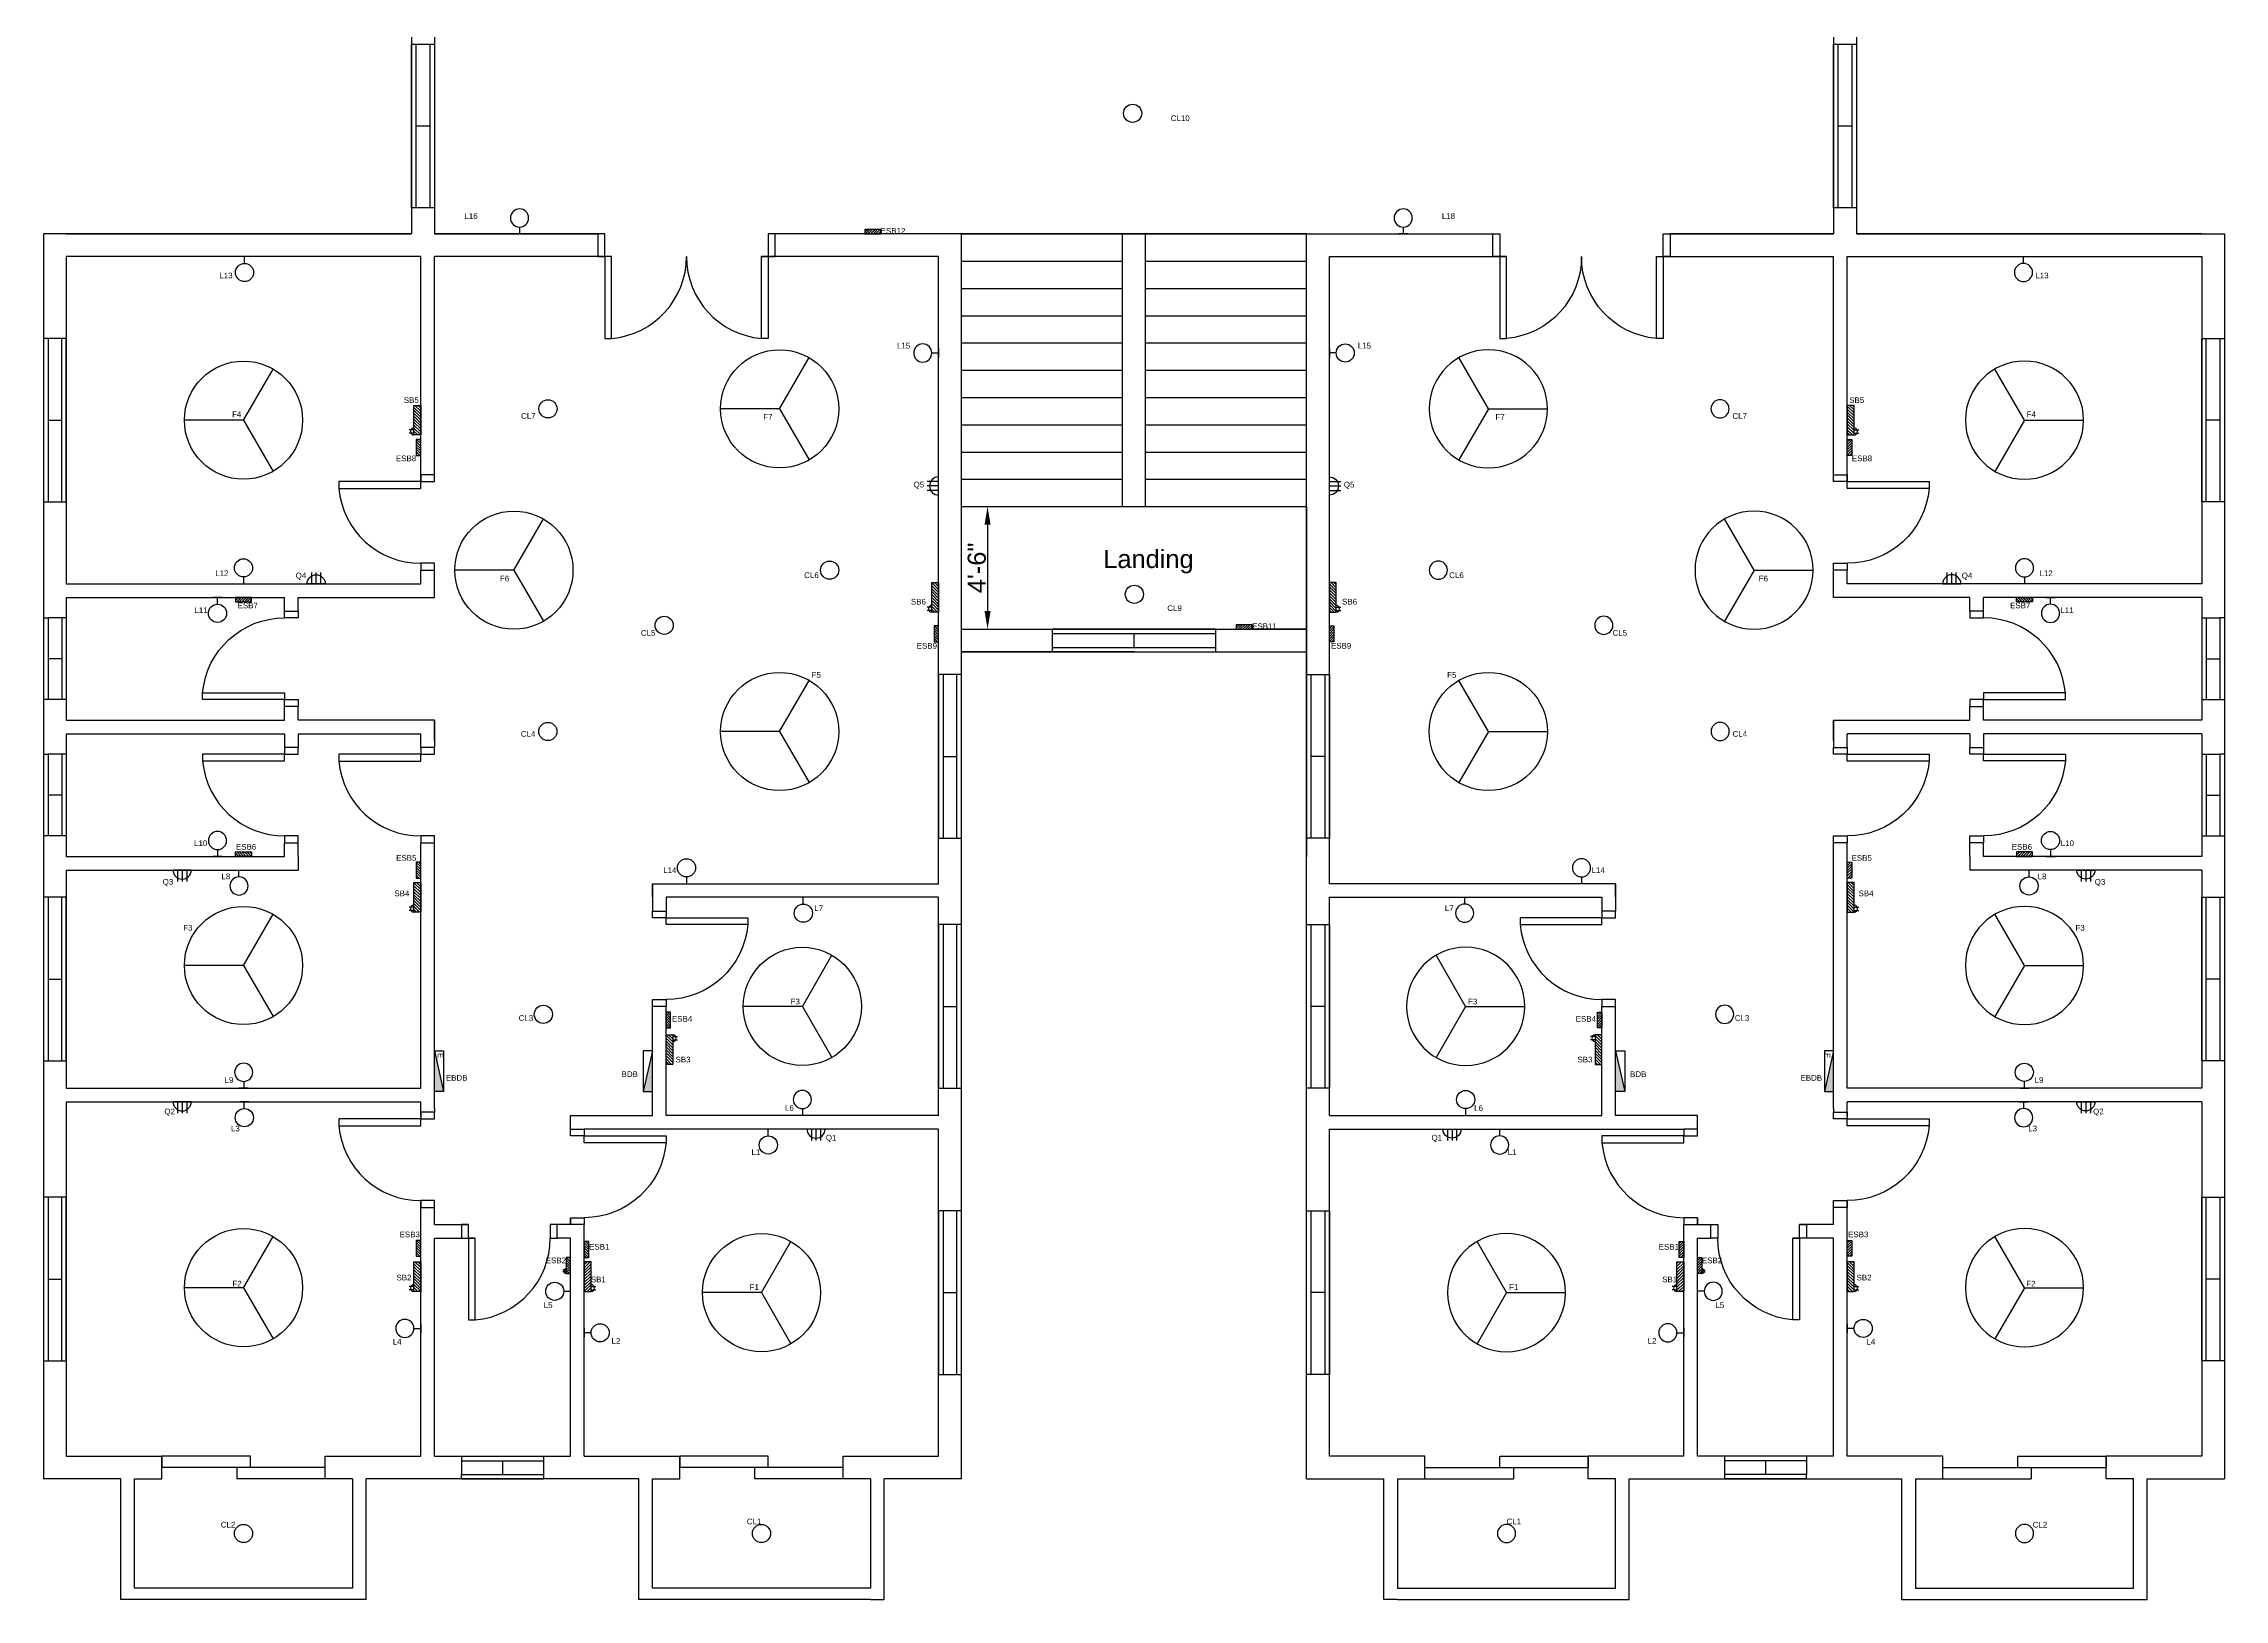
# Model space of a CAD drawing. Header units: inches. Extents: x 61297 to 163996, y 9483 to 32239.
# Drawn here: x 72933 to 73893, y 9518 to 10203 of the extents above; entities that cross this region are included whole.
import ezdxf

# ---------------------------------------------------------------- set-up
doc = ezdxf.new("R2010")
doc.units = ezdxf.units.IN
doc.linetypes.add('HIDDEN', pattern=[9.525, 6.35, -3.175])
for name, color, linetype in [('door', 80, 'Continuous'), ('Doors', 230, 'Continuous'), ('Layer1', 7, 'Continuous'), ('Light Fans and Socketst', 170, 'Continuous'), ('Main Conduit', 50, 'HIDDEN'), ('Toiler Window', 30, 'Continuous'), ('Windows', 30, 'Continuous')]:
    doc.layers.add(name, color=color, linetype=linetype)
doc.styles.get("Standard").update_dxf_attribs({"font": 'arial.ttf'})
doc.dimstyles.new('ISO-25', dxfattribs={"dimtxt": 8, "dimasz": 8, "dimexe": 1.25, "dimexo": 0.625, "dimtad": 1, "dimlunit": 4, "dimtxsty": 'Standard', "dimcen": 2.5, "dimadec": 0, "dimazin": 0, "dimtfac": 1, "dimtmove": 0, "dimatfit": 3, "dimfxl": 1, "dimarcsym": 0})
pattern_1 = [(45, (67717.308, 6904.4966), (-0.65106857, 0.65106857), [])]
pattern_2 = [(315, (71950.6641, 13825.1113), (0.65106857, 0.65106857), [])]
pattern_3 = [(135, (75394.8549, 7420.5639), (-0.65106857, -0.65106857), [])]
pattern_4 = [(315, (71950.6641, 13658.1372), (0.65106857, 0.65106857), [])]
pattern_5 = [(315, (71950.6641, 13448.1372), (0.65106857, 0.65106857), [])]
pattern_6 = [(315, (71722.6641, 13526.1372), (0.65106857, 0.65106857), [])]

# ---------------------------------------------------------------- blocks, each defined once
blk = doc.blocks.new('Door_Sing')
at = {"layer": 'Doors'}
for points in [[(-3, 6), (-3, 42), (-6, 42), (-6, 6), (-3, 6)], [(-38.98, 0), (-38.98, 6), (-41.98, 6), (-41.98, 0), (-38.98, 0)]]:
    blk.add_lwpolyline(points, dxfattribs=at)
blk.add_lwpolyline([(-3, 0), (0, 0), (0, 6), (-3, 6)], close=True, dxfattribs=at)
blk.add_arc((-2.84, 6), 36.14, 95.01978, 180, dxfattribs=at)
blk = doc.blocks.new('Window_Large')
at = {"layer": 'Windows'}
for p, q in [((72, 10), (0, 10)), ((0, 10), (0, 0)), ((72, 0), (72, 10)), ((72, 8), (0, 8)), ((0, 2), (72, 2)), ((0, 0), (72, 0)), ((36, 8), (36, 2))]:
    blk.add_line(p, q, dxfattribs=at)
blk = doc.blocks.new('Toilet Window')
for p, q in [((82016.8, 16081.38), (82016.8, 16117.38)), ((82016.8, 16117.38), (82026.8, 16117.38)), ((82018.8, 16081.38), (82018.8, 16117.38)), ((82024.8, 16081.38), (82024.8, 16117.38)), ((82026.8, 16081.38), (82026.8, 16117.38)), ((82018.8, 16099.38), (82024.8, 16099.38)), ((82016.8, 16081.38), (82018.8, 16081.38)), ((82018.8, 16081.38), (82024.8, 16081.38)), ((82026.8, 16081.38), (82024.8, 16081.38))]:
    blk.add_line(p, q)
blk = doc.blocks.new('Fan')
at = {"layer": 'Light Fans and Socketst'}
for q in [(-13, 22.52), (-13, -22.52), (26, 0)]:
    blk.add_line((0, 0), q, dxfattribs=at)
blk.add_circle((0, 0), 26, dxfattribs=at)
blk = doc.blocks.new('Light Ceiling')
at = {"layer": 'Light Fans and Socketst'}
blk.add_circle((0, 0), 4, dxfattribs=at)
blk = doc.blocks.new('Light')
at = {"layer": 'Light Fans and Socketst'}
blk.add_line((0, 2), (0, -2), dxfattribs=at)
blk.add_lwpolyline([(2.99, 0), (1.49, 0), (0, 0)], dxfattribs=at)
blk.add_circle((6.99, 0), 4, dxfattribs=at)
blk = doc.blocks.new('BDB')
h = blk.add_hatch(color=256)
h.dxf.hatch_style = 1
h.paths.add_polyline_path([(13.5, 4), (-4.5, 0), (13.5, 0)])
blk.add_line((-4.5, 0), (13.5, 4))
at = {"layer": 'Layer1'}
blk.add_lwpolyline([(-4.5, 4), (13.5, 4), (13.5, 0), (-4.5, 0), (-4.5, 4)], dxfattribs=at)
blk = doc.blocks.new('Emergency_BDB')
at = {"layer": 'Layer1'}
blk.add_blockref('BDB', (0, 0), dxfattribs=at)
at = {"layer": 'Layer1', "insert": (-4.5, 4), "char_height": 2.5, "attachment_point": 1}
blk.add_mtext_dynamic_manual_height_columns(' E', width=4.2009, gutter_width=12.5, heights=[0], dxfattribs=at)
blk = doc.blocks.new('ESB')
h = blk.add_hatch()
h.set_pattern_fill('ANSI31', color=256, scale=0.25)
h.set_pattern_definition([(45, (-3149.957, -1763.2019), (-0.561266, 0.561266), [])])
h.paths.add_polyline_path([(3.5, 2), (-3.5, 2), (-3.5, 0), (3.5, 0)])
blk.add_lwpolyline([(3.5, 0), (3.5, 2), (-3.5, 2), (-3.5, 0)], close=True)
blk = doc.blocks.new('Socket')
for p, q in [((-4, 0), (4, 0)), ((-2, 0), (-2, 5)), ((0, 0), (0, 5)), ((2, 0), (2, 5))]:
    blk.add_line(p, q)
blk.add_arc((0, 0), 4, 0, 180)
blk = doc.blocks.new('*D655')
at = {"color": 0, "lineweight": -2, "transparency": 16777216}
for p, q in [((73337.38, 9998.87), (73349.55, 9998.87)), ((73348.3, 9990.87), (73348.3, 9952.87)), ((73337.38, 9944.87), (73349.55, 9944.87))]:
    blk.add_line(p, q, dxfattribs=at)
at = {"color": 0, "transparency": 16777216}
for points in [[(73346.96, 9990.87), (73349.63, 9990.87), (73348.3, 9998.87)], [(73346.96, 9952.87), (73349.63, 9952.87), (73348.3, 9944.87)]]:
    blk.add_solid(points, dxfattribs=at)
at = {"color": 0, "transparency": 16777216, "insert": (73343.59, 9971.87), "char_height": 8, "attachment_point": 5, "rotation": 90}
blk.add_mtext('4\'-6"', dxfattribs=at)

msp = doc.modelspace()

# ---------------------------------------------------------------- hatches: boundary and pattern name
at = {"layer": 'Layer1'}
h = msp.add_hatch(dxfattribs=at)
h.set_pattern_fill('ANSI31', color=256, scale=0.29, angle=-90)
h.set_pattern_definition(pattern_5)
h.paths.add_polyline_path([(73095.78, 10030.351), (73098.76, 10030.351), (73098.76, 10043.38), (73095.78, 10043.38)])
h = msp.add_hatch(dxfattribs=at)
h.set_pattern_fill('ANSI31', color=256, scale=0.29, angle=-90)
h.set_pattern_definition(pattern_5)
h.paths.add_polyline_path([(73729.74, 10043.38), (73726.76, 10043.38), (73726.76, 10030.351), (73729.74, 10030.351)])
h = msp.add_hatch(dxfattribs=at)
h.set_pattern_fill('ANSI31', color=256, scale=0.29, angle=-90)
h.set_pattern_definition(pattern_6)
h.paths.add_polyline_path([(73323.78, 9952.351), (73326.76, 9952.351), (73326.76, 9965.38), (73323.78, 9965.38)])
h = msp.add_hatch(dxfattribs=at)
h.set_pattern_fill('ANSI31', color=256, scale=0.29, angle=-90)
h.set_pattern_definition(pattern_6)
h.paths.add_polyline_path([(73501.74, 9965.38), (73498.76, 9965.38), (73498.76, 9952.351), (73501.74, 9952.351)])
h = msp.add_hatch(dxfattribs=at)
h.set_pattern_fill('ANSI31', color=256, scale=0.29, angle=-90)
h.set_pattern_definition(pattern_4)
h.paths.add_polyline_path([(73095.78, 9820.351), (73098.76, 9820.351), (73098.76, 9833.38), (73095.78, 9833.38)])
h = msp.add_hatch(dxfattribs=at)
h.set_pattern_fill('ANSI31', color=256, scale=0.29, angle=-90)
h.set_pattern_definition(pattern_4)
h.paths.add_polyline_path([(73729.74, 9833.38), (73726.76, 9833.38), (73726.76, 9820.351), (73729.74, 9820.351)])
h = msp.add_hatch(dxfattribs=at)
h.set_pattern_fill('ANSI31', color=256, scale=0.29, angle=90)
h.set_pattern_definition(pattern_3)
h.paths.add_polyline_path([(73209.74, 9766.38), (73206.76, 9766.38), (73206.76, 9753.351), (73209.74, 9753.351)])
h = msp.add_hatch(dxfattribs=at)
h.set_pattern_fill('ANSI31', color=256, scale=0.29, angle=90)
h.set_pattern_definition(pattern_3)
h.paths.add_polyline_path([(73615.78, 9753.351), (73618.76, 9753.351), (73618.76, 9766.38), (73615.78, 9766.38)])
h = msp.add_hatch(dxfattribs=at)
h.set_pattern_fill('ANSI31', color=256, scale=0.29, angle=-90)
h.set_pattern_definition(pattern_2)
h.paths.add_polyline_path([(73095.78, 9653.377), (73098.76, 9653.377), (73098.76, 9666.405), (73095.78, 9666.405)])
h = msp.add_hatch(dxfattribs=at)
h.set_pattern_fill('ANSI31', color=256, scale=0.29)
h.set_pattern_definition(pattern_1)
h.paths.add_polyline_path([(73173.74, 9666.405), (73170.76, 9666.405), (73170.76, 9653.377), (73173.74, 9653.377)])
h = msp.add_hatch(dxfattribs=at)
h.set_pattern_fill('ANSI31', color=256, scale=0.29)
h.set_pattern_definition(pattern_1)
h.paths.add_polyline_path([(73651.78, 9653.377), (73654.76, 9653.377), (73654.76, 9666.405), (73651.78, 9666.405)])
h = msp.add_hatch(dxfattribs=at)
h.set_pattern_fill('ANSI31', color=256, scale=0.29, angle=-90)
h.set_pattern_definition(pattern_2)
h.paths.add_polyline_path([(73729.74, 9666.405), (73726.76, 9666.405), (73726.76, 9653.377), (73729.74, 9653.377)])

# ---------------------------------------------------------------- linework, layer by layer
for p, q in [((73094.76, 10213.851), (73094.76, 10118.865)), ((73104.76, 10213.851), (73104.76, 10118.865)), ((73720.76, 10213.851), (73720.76, 10118.865)), ((73730.76, 10213.851), (73730.76, 10118.865)), ((72932.76, 10118.865), (72932.76, 9570.865)), ((72942.76, 10118.865), (72932.76, 10118.865)), ((73094.76, 10118.865), (72942.76, 10118.865)), ((72942.76, 10118.865), (73094.76, 10118.865)), ((73094.76, 10118.865), (72942.76, 10118.865)), ((73179.783, 10118.865), (73104.76, 10118.865)), ((73104.76, 10118.865), (73176.783, 10118.865)), ((73176.783, 10118.865), (73104.76, 10118.865)), ((73336.76, 10118.865), (73251.736, 10118.865)), ((73488.76, 10118.865), (73336.76, 10118.865)), ((73336.76, 9570.865), (73336.76, 10118.865)), ((73336.76, 10118.865), (73488.76, 10118.865)), ((73336.76, 10118.865), (73370.76, 10118.865)), ((73336.76, 10118.865), (73407.76, 10118.865)), ((73407.76, 9998.865), (73407.76, 10118.865)), ((73407.76, 10118.865), (73417.76, 10118.865)), ((73417.76, 10118.865), (73488.76, 10118.865)), ((73417.76, 9998.865), (73417.76, 10118.865)), ((73488.76, 10118.865), (73573.783, 10118.865)), ((73488.76, 9570.865), (73488.76, 10118.865)), ((73645.736, 10118.865), (73720.76, 10118.865)), ((73720.76, 10118.865), (73648.736, 10118.865)), ((73648.736, 10118.865), (73720.76, 10118.865)), ((73730.76, 10118.865), (73882.76, 10118.865)), ((73882.76, 10118.865), (73730.76, 10118.865)), ((73730.76, 10118.865), (73882.76, 10118.865)), ((73882.76, 10118.865), (73892.76, 10118.865)), ((73892.76, 10118.865), (73892.76, 9570.865)), ((73098.76, 10108.865), (72942.76, 10108.865)), ((72942.76, 10108.865), (72942.76, 9964.865)), ((73098.76, 10006.865), (73098.76, 10108.865)), ((73104.76, 10009.865), (73104.76, 10108.865)), ((73182.783, 10108.865), (73104.76, 10108.865)), ((73326.76, 10108.865), (73248.736, 10108.865)), ((73326.76, 9832.865), (73326.76, 10108.865)), ((73498.76, 9832.865), (73498.76, 10108.865)), ((73498.76, 10108.865), (73576.783, 10108.865)), ((73642.736, 10108.865), (73720.76, 10108.865)), ((73720.76, 10009.865), (73720.76, 10108.865)), ((73726.76, 10108.865), (73882.76, 10108.865)), ((73726.76, 10006.865), (73726.76, 10108.865)), ((73882.76, 10108.865), (73882.76, 9964.865)), ((73336.76, 10106.865), (73407.76, 10106.865)), ((73417.76, 10106.865), (73488.76, 10106.865)), ((73336.76, 10094.865), (73407.76, 10094.865)), ((73417.76, 10094.865), (73488.76, 10094.865)), ((73336.76, 10082.865), (73407.76, 10082.865)), ((73417.76, 10082.865), (73488.76, 10082.865)), ((73336.76, 10070.865), (73407.76, 10070.865)), ((73417.76, 10070.865), (73488.76, 10070.865)), ((73336.76, 10058.865), (73407.76, 10058.865)), ((73417.76, 10058.865), (73488.76, 10058.865)), ((73336.76, 10046.865), (73407.76, 10046.865)), ((73417.76, 10046.865), (73488.76, 10046.865)), ((73336.76, 10034.865), (73407.76, 10034.865)), ((73417.76, 10034.865), (73488.76, 10034.865)), ((73336.76, 10022.865), (73407.76, 10022.865)), ((73417.76, 10022.865), (73488.76, 10022.865)), ((73336.76, 10010.865), (73407.76, 10010.865)), ((73417.76, 10010.865), (73488.76, 10010.865)), ((73336.76, 9998.865), (73407.76, 9998.865)), ((73407.76, 9998.865), (73417.76, 9998.865)), ((73417.76, 9998.865), (73488.76, 9998.865)), ((73488.76, 9998.865), (73488.76, 9844.865)), ((72942.76, 9964.865), (73098.76, 9964.865)), ((73098.76, 9967.865), (73098.76, 9970.889)), ((73098.76, 9964.865), (73098.76, 9967.865)), ((73104.76, 9964.865), (73104.76, 9970.889)), ((73104.76, 9958.865), (73104.76, 9967.865)), ((73104.76, 9958.865), (73104.76, 9964.865)), ((73720.76, 9964.865), (73720.76, 9970.889)), ((73720.76, 9958.865), (73720.76, 9967.865)), ((73720.76, 9958.865), (73720.76, 9964.865)), ((73726.76, 9967.865), (73726.76, 9970.889)), ((73726.76, 9964.865), (73726.76, 9967.865)), ((73882.76, 9964.865), (73726.76, 9964.865)), ((72942.76, 9958.865), (72942.76, 9904.865)), ((72942.76, 9958.865), (73038.76, 9958.865)), ((73038.76, 9952.842), (73038.76, 9958.865)), ((73044.76, 9958.865), (73098.76, 9958.865)), ((73044.76, 9952.842), (73044.76, 9958.865)), ((73098.76, 9958.865), (73104.76, 9958.865)), ((73726.76, 9958.865), (73720.76, 9958.865)), ((73780.76, 9958.865), (73726.76, 9958.865)), ((73780.76, 9952.842), (73780.76, 9958.865)), ((73882.76, 9958.865), (73786.76, 9958.865)), ((73786.76, 9952.842), (73786.76, 9958.865)), ((73882.76, 9958.865), (73882.76, 9904.865)), ((73336.76, 9944.865), (73488.76, 9944.865)), ((73488.76, 9944.865), (73464.76, 9944.865)), ((73412.76, 9934.865), (73336.76, 9934.865)), ((73336.76, 9934.865), (73488.76, 9934.865)), ((73038.76, 9904.865), (73038.76, 9910.865)), ((73044.76, 9904.865), (73044.76, 9910.865)), ((73780.76, 9904.865), (73780.76, 9910.865)), ((73786.76, 9904.865), (73786.76, 9910.865)), ((72942.76, 9904.865), (73038.76, 9904.865)), ((72942.76, 9898.865), (72942.76, 9844.865)), ((72942.76, 9898.865), (73038.76, 9898.865)), ((73038.76, 9898.865), (73038.76, 9892.865)), ((73104.76, 9904.865), (73044.76, 9904.865)), ((73044.76, 9898.865), (73098.76, 9898.865)), ((73044.76, 9898.865), (73044.76, 9892.865)), ((73098.76, 9892.842), (73098.76, 9898.865)), ((73104.76, 9895.865), (73104.76, 9904.865)), ((73104.76, 9898.865), (73104.76, 9904.865)), ((73104.76, 9904.865), (73104.76, 9892.842)), ((73720.76, 9895.865), (73720.76, 9904.865)), ((73720.76, 9898.865), (73720.76, 9904.865)), ((73720.76, 9904.865), (73780.76, 9904.865)), ((73720.76, 9904.865), (73720.76, 9892.842)), ((73780.76, 9898.865), (73726.76, 9898.865)), ((73726.76, 9892.842), (73726.76, 9898.865)), ((73780.76, 9898.865), (73780.76, 9892.865)), ((73882.76, 9904.865), (73786.76, 9904.865)), ((73882.76, 9898.865), (73786.76, 9898.865)), ((73786.76, 9898.865), (73786.76, 9892.865)), ((73882.76, 9898.865), (73882.76, 9844.865)), ((73038.76, 9844.865), (73038.76, 9850.889)), ((73044.76, 9844.865), (73044.76, 9850.889)), ((73098.76, 9742.865), (73098.76, 9850.865)), ((73104.76, 9733.865), (73104.76, 9853.865)), ((73720.76, 9733.865), (73720.76, 9853.865)), ((73726.76, 9742.865), (73726.76, 9850.865)), ((73780.76, 9844.865), (73780.76, 9850.889)), ((73786.76, 9844.865), (73786.76, 9850.889)), ((72942.76, 9844.865), (73038.76, 9844.865)), ((73044.76, 9844.865), (73044.76, 9838.865)), ((73780.76, 9844.865), (73780.76, 9838.865)), ((73882.76, 9844.865), (73786.76, 9844.865)), ((72942.76, 9838.865), (72942.76, 9742.865)), ((72942.76, 9838.865), (73044.76, 9838.865)), ((73200.76, 9832.865), (73326.76, 9832.865)), ((73200.76, 9826.865), (73200.76, 9832.865)), ((73200.76, 9832.865), (73200.76, 9820.842)), ((73624.76, 9832.865), (73498.76, 9832.865)), ((73624.76, 9826.865), (73624.76, 9832.865)), ((73624.76, 9832.865), (73624.76, 9820.842)), ((73882.76, 9838.865), (73780.76, 9838.865)), ((73882.76, 9838.865), (73882.76, 9742.865)), ((73206.76, 9826.865), (73206.76, 9820.842)), ((73326.76, 9730.865), (73326.76, 9826.865)), ((73498.76, 9730.865), (73498.76, 9826.865)), ((73618.76, 9826.865), (73618.76, 9820.842)), ((73200.76, 9730.865), (73200.76, 9778.865)), ((73206.76, 9730.865), (73206.76, 9778.865)), ((73618.76, 9730.865), (73618.76, 9778.865)), ((73624.76, 9730.865), (73624.76, 9778.865)), ((72942.76, 9742.865), (73098.76, 9742.865)), ((72942.76, 9736.865), (72942.76, 9580.865)), ((72942.76, 9736.865), (73098.76, 9736.865)), ((73098.76, 9730.865), (73098.76, 9736.865)), ((73882.76, 9742.865), (73726.76, 9742.865)), ((73882.76, 9736.865), (73726.76, 9736.865)), ((73726.76, 9730.865), (73726.76, 9736.865)), ((73882.76, 9736.865), (73882.76, 9580.865)), ((73104.76, 9733.865), (73104.76, 9732.354)), ((73164.76, 9724.865), (73164.76, 9730.865)), ((73164.76, 9730.865), (73200.76, 9730.865)), ((73164.76, 9721.842), (73164.76, 9724.865)), ((73326.76, 9724.865), (73170.76, 9724.865)), ((73326.76, 9730.865), (73206.76, 9730.865)), ((73326.76, 9580.865), (73326.76, 9724.865)), ((73498.76, 9730.865), (73618.76, 9730.865)), ((73498.76, 9724.865), (73654.76, 9724.865)), ((73498.76, 9580.865), (73498.76, 9724.865)), ((73660.76, 9730.865), (73624.76, 9730.865)), ((73660.76, 9724.865), (73660.76, 9730.865)), ((73660.76, 9721.842), (73660.76, 9724.865)), ((73720.76, 9733.865), (73720.76, 9732.354)), ((73098.76, 9580.865), (73098.76, 9693.377)), ((73104.76, 9682.865), (73104.76, 9693.377)), ((73720.76, 9682.865), (73720.76, 9693.377)), ((73726.76, 9580.865), (73726.76, 9693.377)), ((73104.76, 9682.865), (73119.783, 9682.865)), ((73104.76, 9676.865), (73122.783, 9676.865)), ((73104.76, 9580.865), (73104.76, 9676.865)), ((73170.76, 9580.865), (73170.76, 9682.865)), ((73654.76, 9580.865), (73654.76, 9682.865)), ((73720.76, 9676.865), (73702.736, 9676.865)), ((73720.76, 9682.865), (73705.736, 9682.865)), ((73720.76, 9580.865), (73720.76, 9676.865)), ((73162.76, 9662.699), (73161.26, 9662.699)), ((73162.76, 9662.032), (73161.26, 9662.032)), ((73662.76, 9662.699), (73664.26, 9662.699)), ((73662.76, 9662.032), (73664.26, 9662.032)), ((72942.76, 9580.865), (72984.783, 9580.865)), ((72984.76, 9570.865), (72984.783, 9580.865)), ((73056.736, 9580.865), (73098.76, 9580.865)), ((73056.76, 9570.865), (73056.736, 9580.865)), ((73104.76, 9580.865), (73164.76, 9580.865)), ((73170.76, 9580.865), (73212.783, 9580.865)), ((73212.76, 9570.865), (73212.783, 9580.865)), ((73284.736, 9580.865), (73326.76, 9580.865)), ((73284.76, 9570.865), (73284.736, 9580.865)), ((73540.783, 9580.865), (73498.76, 9580.865)), ((73540.76, 9570.865), (73540.783, 9580.865)), ((73654.76, 9580.865), (73612.736, 9580.865)), ((73612.76, 9570.865), (73612.736, 9580.865)), ((73720.76, 9580.865), (73660.76, 9580.865)), ((73768.783, 9580.865), (73726.76, 9580.865)), ((73768.76, 9570.865), (73768.783, 9580.865)), ((73882.76, 9580.865), (73840.736, 9580.865)), ((73840.76, 9570.865), (73840.736, 9580.865)), ((72966.76, 9570.865), (72932.76, 9570.865)), ((72966.76, 9517.865), (72966.76, 9570.865)), ((72972.76, 9522.865), (72972.76, 9570.865)), ((72972.76, 9570.865), (72984.76, 9570.865)), ((73068.76, 9570.865), (73056.76, 9570.865)), ((73068.76, 9570.865), (73068.76, 9522.865)), ((73194.76, 9570.865), (73074.76, 9570.865)), ((73074.76, 9517.865), (73074.76, 9570.865)), ((73194.76, 9517.865), (73194.76, 9570.865)), ((73200.76, 9522.865), (73200.76, 9570.865)), ((73200.76, 9570.865), (73212.76, 9570.865)), ((73296.76, 9570.865), (73284.76, 9570.865)), ((73296.76, 9570.865), (73296.76, 9522.865)), ((73336.76, 9570.865), (73302.76, 9570.865)), ((73302.76, 9517.865), (73302.76, 9570.865)), ((73488.76, 9570.865), (73522.76, 9570.865)), ((73522.76, 9517.865), (73522.76, 9570.865)), ((73528.76, 9570.865), (73528.76, 9522.865)), ((73528.76, 9570.865), (73540.76, 9570.865)), ((73624.76, 9570.865), (73612.76, 9570.865)), ((73624.76, 9522.865), (73624.76, 9570.865)), ((73630.76, 9570.865), (73750.76, 9570.865)), ((73630.76, 9517.865), (73630.76, 9570.865)), ((73750.76, 9517.865), (73750.76, 9570.865)), ((73756.76, 9570.865), (73756.76, 9522.865)), ((73756.76, 9570.865), (73768.76, 9570.865)), ((73852.76, 9570.865), (73840.76, 9570.865)), ((73852.76, 9522.865), (73852.76, 9570.865)), ((73858.76, 9570.865), (73892.76, 9570.865)), ((73858.76, 9517.865), (73858.76, 9570.865)), ((73074.76, 9517.865), (72966.76, 9517.865)), ((73068.76, 9522.865), (72972.76, 9522.865)), ((73200.76, 9517.865), (73194.76, 9517.865)), ((73296.76, 9522.865), (73200.76, 9522.865)), ((73296.76, 9517.865), (73200.76, 9517.865)), ((73296.76, 9517.865), (73302.76, 9517.865)), ((73528.76, 9517.865), (73522.76, 9517.865)), ((73528.76, 9522.865), (73624.76, 9522.865)), ((73528.76, 9517.865), (73624.76, 9517.865)), ((73624.76, 9517.865), (73630.76, 9517.865)), ((73750.76, 9517.865), (73858.76, 9517.865)), ((73756.76, 9522.865), (73852.76, 9522.865))]:
    msp.add_line(p, q)
for points in [[(73326.76, 9826.865), (73206.76, 9826.865)], [(73498.76, 9826.865), (73618.76, 9826.865)], [(73164.76, 9685.865), (73164.76, 9682.865), (73161.76, 9682.865), (73158.76, 9682.865)], [(73164.76, 9580.865), (73164.76, 9676.865), (73158.76, 9676.865)], [(73660.76, 9685.865), (73660.76, 9682.865), (73663.76, 9682.865), (73666.76, 9682.865)], [(73660.76, 9580.865), (73660.76, 9676.865), (73666.76, 9676.865)]]:
    msp.add_lwpolyline(points)
for centre, start, end in [((73162.76, 9662.365), 90, 270), ((73662.76, 9662.365), 270, 90)]:
    msp.add_arc(centre, 1, start, end)
at = {"layer": 'door'}
for p, q in [((72984.76, 9580.865), (72984.76, 9575.865)), ((73023.76, 9580.865), (72984.76, 9580.865)), ((73023.76, 9575.865), (73023.76, 9580.865)), ((73212.76, 9580.865), (73212.76, 9575.865)), ((73251.76, 9580.865), (73212.76, 9580.865)), ((73251.76, 9575.865), (73251.76, 9580.865)), ((73573.76, 9580.865), (73612.76, 9580.865)), ((73573.76, 9575.865), (73573.76, 9580.865)), ((73612.76, 9580.865), (73612.76, 9575.865)), ((73801.76, 9580.865), (73840.76, 9580.865)), ((73801.76, 9575.865), (73801.76, 9580.865)), ((73840.76, 9580.865), (73840.76, 9575.865)), ((73023.76, 9575.865), (72984.76, 9575.865)), ((73017.76, 9575.865), (73017.76, 9570.865)), ((73056.76, 9575.865), (73017.76, 9575.865)), ((73056.76, 9570.865), (73056.76, 9575.865)), ((73251.76, 9575.865), (73212.76, 9575.865)), ((73245.76, 9575.865), (73245.76, 9570.865)), ((73284.76, 9575.865), (73245.76, 9575.865)), ((73284.76, 9570.865), (73284.76, 9575.865)), ((73540.76, 9575.865), (73579.76, 9575.865)), ((73540.76, 9570.865), (73540.76, 9575.865)), ((73573.76, 9575.865), (73612.76, 9575.865)), ((73579.76, 9575.865), (73579.76, 9570.865)), ((73768.76, 9575.865), (73807.76, 9575.865)), ((73768.76, 9570.865), (73768.76, 9575.865)), ((73801.76, 9575.865), (73840.76, 9575.865)), ((73807.76, 9575.865), (73807.76, 9570.865)), ((73056.76, 9570.865), (73017.76, 9570.865)), ((73284.76, 9570.865), (73245.76, 9570.865)), ((73540.76, 9570.865), (73579.76, 9570.865)), ((73768.76, 9570.865), (73807.76, 9570.865))]:
    msp.add_line(p, q, dxfattribs=at)
at = {"layer": 'Doors'}
for p, q in [((73179.783, 10108.865), (73179.783, 10104.865)), ((73645.736, 10108.865), (73645.736, 10104.865)), ((73179.783, 10104.865), (73179.783, 10098.865)), ((73645.736, 10104.865), (73645.736, 10098.865))]:
    msp.add_line(p, q, dxfattribs=at)
for points in [[(73179.783, 10118.865), (73176.783, 10118.865), (73176.783, 10108.865), (73179.783, 10108.865), (73179.783, 10072.865), (73182.783, 10072.865), (73182.783, 10108.865), (73179.783, 10108.865), (73179.783, 10112.865)], [(73254.736, 10118.865), (73251.736, 10118.865), (73251.736, 10114.865), (73251.736, 10108.865), (73251.736, 10072.865), (73248.736, 10072.865), (73248.736, 10108.865), (73251.736, 10108.865), (73254.736, 10108.865), (73254.736, 10114.865)], [(73570.783, 10118.865), (73573.783, 10118.865), (73573.783, 10114.865), (73573.783, 10108.865), (73573.783, 10072.865), (73576.783, 10072.865), (73576.783, 10108.865), (73573.783, 10108.865), (73570.783, 10108.865), (73570.783, 10114.865)], [(73645.736, 10118.865), (73648.736, 10118.865), (73648.736, 10108.865), (73645.736, 10108.865), (73645.736, 10072.865), (73642.736, 10072.865), (73642.736, 10108.865), (73645.736, 10108.865), (73645.736, 10112.865)]]:
    msp.add_lwpolyline(points, close=True, dxfattribs=at)
for points in [[(73182.783, 10072.865, 0.3887794), (73215.76, 10108.865, 0.3887794), (73248.736, 10072.865)], [(73642.736, 10072.865, -0.3887794), (73609.76, 10108.865, -0.3887794), (73576.783, 10072.865)]]:
    msp.add_lwpolyline(points, format="xyb", dxfattribs=at)
at = {"layer": 'Layer1'}
for p, q in [((73095.78, 10032.601), (73093.664, 10032.601)), ((73729.74, 10032.601), (73731.855, 10032.601)), ((73095.78, 10031.101), (73093.664, 10031.101)), ((73729.74, 10031.101), (73731.855, 10031.101)), ((73323.78, 9954.601), (73321.664, 9954.601)), ((73323.78, 9953.101), (73321.664, 9953.101)), ((73501.74, 9954.601), (73503.855, 9954.601)), ((73501.74, 9953.101), (73503.855, 9953.101)), ((73095.78, 9822.601), (73093.664, 9822.601)), ((73095.78, 9821.101), (73093.664, 9821.101)), ((73729.74, 9822.601), (73731.855, 9822.601)), ((73729.74, 9821.101), (73731.855, 9821.101)), ((73209.74, 9765.63), (73211.855, 9765.63)), ((73209.74, 9764.13), (73211.855, 9764.13)), ((73615.78, 9765.63), (73613.664, 9765.63)), ((73615.78, 9764.13), (73613.664, 9764.13)), ((73095.78, 9655.627), (73093.664, 9655.627)), ((73095.78, 9654.127), (73093.664, 9654.127)), ((73173.74, 9655.627), (73175.855, 9655.627)), ((73173.74, 9654.127), (73175.855, 9654.127)), ((73651.78, 9655.627), (73649.664, 9655.627)), ((73651.78, 9654.127), (73649.664, 9654.127)), ((73729.74, 9655.627), (73731.855, 9655.627)), ((73729.74, 9654.127), (73731.855, 9654.127))]:
    msp.add_line(p, q, dxfattribs=at)
for points in [[(73095.78, 10030.351), (73095.78, 10043.38), (73098.76, 10043.38), (73098.76, 10030.351)], [(73729.74, 10030.351), (73729.74, 10043.38), (73726.76, 10043.38), (73726.76, 10030.351)], [(73323.78, 9952.351), (73323.78, 9965.38), (73326.76, 9965.38), (73326.76, 9952.351)], [(73501.74, 9952.351), (73501.74, 9965.38), (73498.76, 9965.38), (73498.76, 9952.351)], [(73095.78, 9820.351), (73095.78, 9833.38), (73098.76, 9833.38), (73098.76, 9820.351)], [(73729.74, 9820.351), (73729.74, 9833.38), (73726.76, 9833.38), (73726.76, 9820.351)], [(73209.74, 9766.38), (73209.74, 9753.351), (73206.76, 9753.351), (73206.76, 9766.38)], [(73615.78, 9766.38), (73615.78, 9753.351), (73618.76, 9753.351), (73618.76, 9766.38)], [(73095.78, 9653.377), (73095.78, 9666.405), (73098.76, 9666.405), (73098.76, 9653.377)], [(73173.74, 9653.377), (73173.74, 9666.405), (73170.76, 9666.405), (73170.76, 9653.377)], [(73651.78, 9653.377), (73651.78, 9666.405), (73654.76, 9666.405), (73654.76, 9653.377)], [(73729.74, 9653.377), (73729.74, 9666.405), (73726.76, 9666.405), (73726.76, 9653.377)]]:
    msp.add_lwpolyline(points, close=True, dxfattribs=at)
for centre, start, end in [((73095.78, 10031.851), 90, 270), ((73729.74, 10031.851), 270, 90), ((73323.78, 9953.851), 90, 270), ((73501.74, 9953.851), 270, 90), ((73095.78, 9821.851), 90, 270), ((73729.74, 9821.851), 270, 90), ((73209.74, 9764.88), 270, 90), ((73615.78, 9764.88), 90, 270), ((73095.78, 9654.877), 90, 270), ((73173.74, 9654.877), 270, 90), ((73651.78, 9654.877), 90, 270), ((73729.74, 9654.877), 270, 90)]:
    msp.add_arc(centre, 1.5, start, end, dxfattribs=at)
at = {"layer": 'Light Fans and Socketst'}
for p, q in [((73256.76, 9899.851), (73269.76, 9922.368)), ((73568.76, 9899.851), (73555.76, 9922.368)), ((73256.76, 9899.851), (73230.76, 9899.851)), ((73256.76, 9899.851), (73269.76, 9877.335)), ((73568.76, 9899.851), (73555.76, 9877.335)), ((73568.76, 9899.851), (73594.76, 9899.851))]:
    msp.add_line(p, q, dxfattribs=at)
for centre in [(73256.76, 9899.851), (73568.76, 9899.851)]:
    msp.add_circle(centre, 26, dxfattribs=at)

# ---------------------------------------------------------------- block references
at = {"xscale": -1}
for name, p, rotation in [('Window_Large', (73104.76, 10202.358), 90), ('Window_Large', (73730.76, 10202.358), 90), ('Window_Large', (73882.76, 10000.865), 270), ('ESB', (73726.76, 10024.865), 270), ('Door_Sing', (73720.76, 10012.865), 270), ('Socket', (73498.76, 10007.916), 270.0000000000002), ('ESB', (73804.76, 9958.865), 180), ('Door_Sing', (73044.76, 9910.865), 90), ('ESB', (73498.76, 9942.865), 270), ('Window_Large', (73488.76, 9852.865), 270), ('Door_Sing', (73720.76, 9892.842), 270), ('Door_Sing', (73780.76, 9892.865), 270), ('ESB', (73726.76, 9838.865), 270), ('Socket', (73831.76, 9838.865), 180), ('Door_Sing', (73200.76, 9820.842), 270), ('Window_Large', (73882.76, 9754.865), 270), ('Window_Large', (73488.76, 9742.865), 270), ('Window_Large', (73488.76, 9742.865), 270), ('ESB', (73618.76, 9772.865), 90), ('Socket', (73831.76, 9736.865), 180), ('Door_Sing', (73164.76, 9724.842), 270), ('Socket', (73552.76, 9724.865), 180), ('Door_Sing', (73720.76, 9732.354), 270), ('Window_Large', (73488.76, 9616.865), 270), ('Window_Large', (73882.76, 9622.865), 270), ('Door_Sing', (73708.736, 9682.865), 180), ('ESB', (73654.76, 9671.865), 90), ('ESB', (73660.76, 9664.865), 270), ('ESB', (73726.76, 9672.377), 270)]:
    msp.add_blockref(name, p, dxfattribs=dict(at, rotation=rotation))
for name, p in [('ESB', (73297.748, 10118.865)), ('Socket', (73772.751, 9964.865)), ('ESB', (73461.26, 9944.865)), ('ESB', (73804.76, 9844.865))]:
    msp.add_blockref(name, p)
for name, p, rotation in [('Window_Large', (72942.76, 10000.865), 90.00000000000001), ('ESB', (73098.76, 10024.865), 90.00000000000001), ('Door_Sing', (73104.76, 10012.865), 90.00000000000001), ('Socket', (73326.76, 10007.916), 89.99999999999977), ('ESB', (73020.76, 9958.865), 180), ('ESB', (73326.76, 9942.865), 90.00000000000001), ('Door_Sing', (73780.76, 9910.865), 270), ('Window_Large', (73448.76, 9944.865), 180), ('Window_Large', (73336.76, 9852.865), 90.00000000000001), ('Door_Sing', (73044.76, 9892.865), 90.00000000000001), ('Door_Sing', (73104.76, 9892.842), 90.00000000000001), ('ESB', (73098.76, 9838.865), 90.00000000000001), ('Socket', (72993.76, 9838.865), 180), ('Window_Large', (72942.76, 9754.865), 90.00000000000001), ('Door_Sing', (73624.76, 9820.842), 90.00000000000001), ('Window_Large', (73336.76, 9742.865), 90.00000000000001), ('Window_Large', (73336.76, 9742.865), 90.00000000000001), ('ESB', (73206.76, 9772.865), 270), ('Socket', (72993.76, 9736.865), 180), ('Door_Sing', (73104.76, 9732.354), 90.00000000000001), ('Socket', (73272.76, 9724.865), 180), ('Door_Sing', (73660.76, 9724.842), 90.00000000000001), ('Window_Large', (72942.76, 9622.865), 90.00000000000001), ('Window_Large', (73336.76, 9616.865), 90.00000000000001), ('Door_Sing', (73116.783, 9682.865), 180), ('ESB', (73098.76, 9672.377), 90.00000000000001), ('ESB', (73164.76, 9664.865), 90.00000000000001), ('ESB', (73170.76, 9671.865), 270)]:
    msp.add_blockref(name, p, dxfattribs=dict(rotation=rotation))
for name, p in [('Socket', (73052.768, 9964.865)), ('ESB', (73020.76, 9844.865))]:
    msp.add_blockref(name, p, dxfattribs=at)
at = {"layer": 'Layer1'}
for name, p in [('Light Ceiling', (73412.144, 10171.952)), ('Light', (73498.76, 10066.453)), ('Light Ceiling', (73412.936, 9960.245)), ('Light', (73170.76, 9635.202)), ('Light', (73726.76, 9637.121))]:
    msp.add_blockref(name, p, dxfattribs=at)
at = {"layer": 'Layer1', "xscale": -1}
for name, p, rotation in [('Light', (73142.271, 10118.865), 270), ('Light', (73531.271, 10118.865), 270), ('Light', (73804.31, 10108.865), 90.0000000000005), ('Fan', (73568.76, 10041.88), 180), ('Fan', (73804.76, 10036.865), 180), ('Light Ceiling', (73670.756, 10041.88), 180), ('Fan', (73685.729, 9970.865), 180), ('Light Ceiling', (73546.731, 9970.865), 180), ('Light', (73804.76, 9964.865), 270), ('Light', (73816.206, 9958.865), 90.0000000000005), ('Light Ceiling', (73619.565, 9946.601), 180), ('Light Ceiling', (73670.785, 9899.851), 180), ('Light', (73009.313, 9844.865), 270.0000000000005), ('Light', (73609.76, 9832.865), 270), ('Light', (73018.766, 9838.865), 90), ('Light', (73558.339, 9826.865), 89.99999999999952), ('Fan', (73804.76, 9796.865), 180), ('Fan', (73558.76, 9778.865), 180), ('Light Ceiling', (73672.76, 9775.362), 180), ('Light', (73020.85, 9742.865), 270.0000000000005), ('BDB', (73200.76, 9754.865), 90), ('Emergency_BDB', (73720.76, 9754.865), 90), ('Light', (73266.76, 9730.865), 270.0000000000005), ('Light', (73804.415, 9736.865), 90.0000000000005), ('Light', (73573.732, 9724.865), 90.0000000000005), ('Fan', (73576.76, 9652.865), 180), ('Fan', (73804.76, 9655.044), 180), ('Light', (73660.76, 9653.476), 180)]:
    msp.add_blockref(name, p, dxfattribs=dict(at, rotation=rotation))
at = {"layer": 'Layer1'}
for name, p, rotation in [('Light', (73021.209, 10108.865), 269.9999999999995), ('Fan', (73020.76, 10036.865), 180), ('Fan', (73256.76, 10041.88), 180), ('Light Ceiling', (73154.763, 10041.88), 180), ('Fan', (73139.79, 9970.865), 180), ('Light', (73020.76, 9964.865), 90.00000000000001), ('Light Ceiling', (73278.789, 9970.865), 180), ('Light', (73009.313, 9958.865), 269.9999999999995), ('Light Ceiling', (73205.954, 9946.601), 180), ('Light Ceiling', (73154.734, 9899.851), 180), ('Light', (73816.206, 9844.865), 89.99999999999953), ('Light', (73215.76, 9832.865), 90.00000000000001), ('Light', (73806.753, 9838.865), 270), ('Fan', (73020.76, 9796.865), 180), ('Light', (73267.18, 9826.865), 270.0000000000005), ('Fan', (73266.76, 9778.865), 180), ('Light Ceiling', (73152.76, 9775.362), 180), ('Emergency_BDB', (73104.76, 9754.865), 270), ('BDB', (73624.76, 9754.865), 270), ('Light', (73804.669, 9742.865), 89.99999999999953), ('Light', (73021.104, 9736.865), 269.9999999999995), ('Light', (73558.76, 9730.865), 89.99999999999953), ('Light', (73251.787, 9724.865), 269.9999999999995), ('Fan', (73020.76, 9655.044), 180), ('Fan', (73248.76, 9652.865), 180), ('Light', (73164.76, 9653.476), 180)]:
    msp.add_blockref(name, p, dxfattribs=dict(at, rotation=rotation))
at = {"layer": 'Layer1', "xscale": -1}
for p in [(73326.76, 10066.453), (73098.76, 9637.121), (73654.76, 9635.202)]:
    msp.add_blockref('Light', p, dxfattribs=at)
at = {"layer": 'Main Conduit', "rotation": 180}
for p in [(73020.76, 9546.865), (73248.76, 9546.865)]:
    msp.add_blockref('Light Ceiling', p, dxfattribs=at)
at = {"layer": 'Main Conduit', "xscale": -1, "rotation": 180}
for p in [(73576.76, 9546.865), (73804.76, 9546.865)]:
    msp.add_blockref('Light Ceiling', p, dxfattribs=at)
at = {"layer": 'Toiler Window'}
for p, rotation in [((154959.555, 26031.243), 180), ((154959.555, 25971.243), 180), ((57035.382, 91597.661), 270)]:
    msp.add_blockref('Toilet Window', p, dxfattribs=dict(at, rotation=rotation))
at = {"layer": 'Toiler Window', "xscale": -1}
for p, rotation in [((-8134.036, 26031.243), 180), ((-8134.036, 25971.243), 180), ((89790.137, 91597.661), 90)]:
    msp.add_blockref('Toilet Window', p, dxfattribs=dict(at, rotation=rotation))

# ---------------------------------------------------------------- texts
at = {"char_height": 2.5}
for s, insert, attachment_point in [('CL10', (73428.963, 10171.017), 1), ('L16', (73118.004, 10127.945), 1), ('ESB12', (73301.248, 10121.451), 1), ('L18', (73548.249, 10127.945), 1), ('L13', (73015.964, 10099.286), 9), ('L13', (73809.555, 10099.286), 7), ('L15', (73314.24, 10068.394), 9), ('L15', (73511.279, 10068.394), 7), ('SB5', (73097.913, 10044.415), 9), ('SB5', (73727.606, 10044.415), 7), ('F4', (73019.817, 10038.194), 9), ('CL7', (73149.34, 10037.449), 9), ('F7', (73253.631, 10037.045), 9), ('F7', (73571.888, 10037.045), 7), ('CL7', (73676.18, 10037.449), 7), ('F4', (73805.702, 10038.194), 7), ('ESB8', (73096.76, 10018.78), 9), ('ESB8', (73728.76, 10018.78), 7), ('Q5', (73320.389, 10006.576), 9), ('Q5', (73505.13, 10006.576), 7), ('L12', (73014.138, 9968.22), 9), ('Q4', (73048.37, 9966.533), 9), ('F6', (73137.727, 9965.888), 9), ('CL6', (73273.991, 9967.324), 9), ('CL6', (73551.528, 9967.324), 7), ('F6', (73687.792, 9965.888), 7), ('Q4', (73777.149, 9966.533), 7), ('L12', (73811.381, 9968.22), 7), ('ESB7', (73027.082, 9954.056), 9), ('SB6', (73321.159, 9955.701), 9), ('CL9', (73427.411, 9955.418), 1), ('SB6', (73504.36, 9955.701), 7), ('ESB7', (73798.437, 9954.056), 7), ('L11', (73004.97, 9951.97), 9), ('ESB11', (73464.76, 9947.451), 1), ('L11', (73820.549, 9951.97), 7), ('CL5', (73202.089, 9941.96), 9), ('ESB9', (73326.043, 9936.286), 9), ('ESB9', (73499.476, 9936.286), 7), ('CL5', (73623.43, 9941.96), 7), ('F5', (73274.905, 9923.485), 9), ('F5', (73550.614, 9923.485), 7), ('CL4', (73149.246, 9897.517), 9), ('CL4', (73676.273, 9897.517), 7), ('L10', (73004.817, 9849.372), 9), ('ESB6', (73026.355, 9847.795), 9), ('ESB6', (73799.164, 9847.795), 7), ('L10', (73820.702, 9849.372), 7), ('ESB5', (73096.877, 9842.91), 9), ('L14', (73211.337, 9837.519), 9), ('L14', (73614.182, 9837.519), 7), ('ESB5', (73728.642, 9842.91), 7), ('Q3', (72989.826, 9831.748), 9), ('L8', (73014.953, 9834.786), 9), ('L8', (73810.566, 9834.786), 7), ('Q3', (73835.693, 9831.748), 7), ('SB4', (73093.784, 9827.326), 9), ('L7', (73275.926, 9820.797), 9), ('L7', (73549.593, 9820.797), 7), ('SB4', (73731.735, 9827.326), 7), ('F3', (72998.301, 9812.174), 9), ('F3', (73827.218, 9812.174), 7), ('CL3', (73148.284, 9772.481), 9), ('ESB4', (73218.293, 9772.072), 9), ('F3', (73265.686, 9779.713), 9), ('F3', (73559.834, 9779.713), 7), ('ESB4', (73607.226, 9772.072), 7), ('CL3', (73677.235, 9772.481), 7), ('SB3', (73217.547, 9754.169), 9), ('SB3', (73607.972, 9754.169), 7), ('L9', (73016.297, 9745.151), 9), ('EBDB', (73119.351, 9746.144), 9), ('BDB', (73194.377, 9747.78), 9), ('BDB', (73631.142, 9747.78), 7), ('EBDB', (73706.168, 9746.144), 7), ('L9', (73809.222, 9745.151), 7), ('L6', (73263.011, 9732.862), 9), ('L6', (73562.508, 9732.862), 7), ('Q2', (72990.57, 9730.681), 9), ('L3', (73019.104, 9723.822), 9), ('L3', (73806.415, 9723.822), 7), ('Q2', (73834.949, 9730.681), 7), ('L1', (73248.249, 9713.42), 9), ('Q1', (73281.774, 9719.135), 9), ('Q1', (73543.745, 9719.135), 7), ('L1', (73577.27, 9713.42), 7), ('ESB3', (73098.403, 9677.217), 9), ('ESB3', (73727.116, 9677.217), 7), ('ESB2', (73162.76, 9665.78), 9), ('ESB1', (73181.809, 9671.765), 9), ('ESB1', (73643.71, 9671.765), 7), ('ESB2', (73662.76, 9665.78), 7), ('F2', (73019.967, 9655.578), 9), ('SB2', (73094.686, 9658.206), 9), ('SB1', (73180.252, 9657.413), 9), ('SB1', (73645.267, 9657.413), 7), ('SB2', (73730.833, 9658.206), 7), ('F2', (73805.552, 9655.578), 7), ('L5', (73156.817, 9646.046), 9), ('F1', (73247.632, 9654.101), 9), ('F1', (73577.887, 9654.101), 7), ('L5', (73668.702, 9646.046), 7), ('L4', (73090.35, 9630.036), 9), ('L2', (73186.639, 9630.385), 9), ('L2', (73638.88, 9630.385), 7), ('L4', (73735.169, 9630.036), 7), ('CL2', (73017.14, 9549.447), 9), ('CL1', (73248.76, 9550.865), 9), ('CL1', (73576.76, 9550.865), 7), ('CL2', (73808.379, 9549.447), 7)]:
    msp.add_mtext_dynamic_manual_height_columns(s, width=6.93541, gutter_width=12.5, heights=[0], dxfattribs=dict(at, insert=insert, attachment_point=attachment_point))
at = {"insert": (73399.235, 9979.804), "char_height": 8, "width": 125.21501, "attachment_point": 1}
msp.add_mtext('Landing\\P\\P         ', dxfattribs=at)

# ---------------------------------------------------------------- dimensions: what is measured, and where the dimension line sits
dim = msp.add_linear_dim(base=(73348.298, 9944.865), p1=(73336.76, 9998.865), p2=(73336.76, 9944.865), angle=90, dimstyle='ISO-25')
dim.commit()
dim.dimension.update_dxf_attribs({"geometry": '*D655', "text_midpoint": (73343.588, 9971.865)})

doc.saveas('drawing.dxf')
